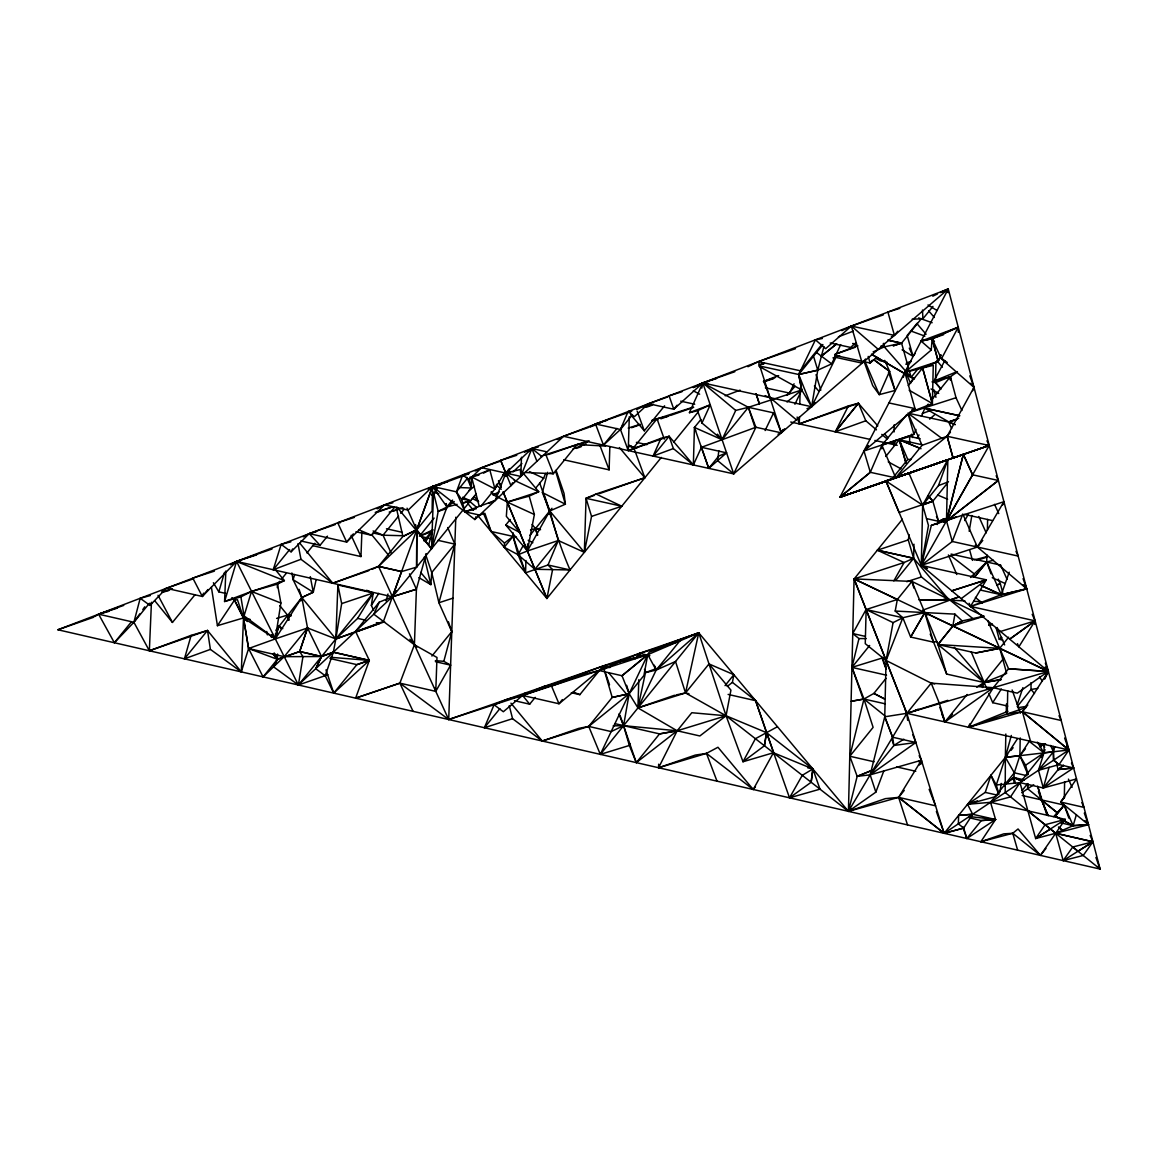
<?xml version="1.0" encoding="UTF-8"?>
<svg xmlns="http://www.w3.org/2000/svg" width="1158" height="1158" viewBox="0 0 1158 1158"><rect width="100%" height="100%" fill="white"/><g stroke="black" fill="none" stroke-linecap="round" stroke-linejoin="round"><path stroke-width="1.5" d="M297.982 543.652L300.964 559.285L332.751 583.227L378.536 566.363L401.594 571.574L416.619 567.13L416.793 529.742L402.912 536.444L378.536 566.363L372.065 569.331M416.619 567.13L416.808 529.727L431.529 548.805L447.017 506.987L452.604 500.155L447.031 507.001L438.158 511.358L431.529 548.762L396.991 507.117M447.668 481.627L432.527 486.476L432.108 510.924L416.793 529.742L378.536 566.363L448.667 719.509L647.785 654.661L698.766 632.833L848.409 811.353L1100.1 869.079L948.243 288.964L384.572 504.845L408.166 510.142L432.542 486.534L427.924 488.951L468.715 473.825M479.6 515.078L464.894 511.778L461.825 499.735L471.349 488.025L471.538 476.879L489.82 469.916L494.958 488.966L480.729 506.466M1041.085 757.202L1043.98 752.859L1044.14 743.827M1064.318 797.876L1064.622 781.664M990.987 573.803L986.746 561.992L986.877 554.899M987.398 530.06L987.615 519.421M1004.797 786.123L1004.869 782.519M1005.839 734.013L1005.361 757.361L1019.865 755.667L1025.467 748.705M1006.259 712.72L1006.447 703.948M1007.721 690.848L1007.272 713.95L1022.398 711.707L1068.877 749.964L906.844 713.314L884.755 716.788L870.15 774.832L848.438 811.353L57.9 629.764L384.586 504.874L346.662 542.074L309.244 533.621L303.266 536.892M1024.439 779.942L1013.887 777.554L1005.231 784.096L1013.887 777.554L1014.307 772.82L1019.88 755.653L1020.212 737.921M913.966 544.202L913.648 558.272L921.45 576.959L973.024 618.748M1032.183 614.362L1035.107 620.847L1009.704 639.158L921.29 565.365L922.651 505.163L908.885 473.086L839.796 497.289L870.309 472.276L881.933 445.237L906.815 414.521M909.566 412.494L932.393 403.592L933.261 365.32L904.832 372.369L839.854 497.318L870.353 472.319L895.756 477.878L963.355 454.399L972.59 474.809L998.341 480.469L996.17 475.735M932.016 381.865L935.505 382.632L941.034 389.03L935.461 382.632L935.939 361.788M929.136 789.336L935.563 805.823L898.637 797.37L848.438 811.353L854.083 578.957L906.786 713.285L944.103 833.297L963.673 828.071L972.662 814.277L967.567 804.289L985.241 792.39L990.944 775.267L996.271 784.965L998.905 794.084M983.012 615.897L911.925 581.432L897.32 599.497L866.141 609.528L865.258 643.66L886.058 660.451L931.206 683.148L934.665 683.929M881.846 448.841L881.933 445.251L884.64 442.906M676.127 694.916L685.522 692.933L726.052 715.774L848.409 811.353L857.166 776.338L870.15 774.847L893.875 745.477L892.586 737.168L884.755 716.788L886.058 660.436L893.079 622.628L902.835 617.735L924.808 612.582L1048.381 671.423L1044.53 679.066L1048.308 671.466L1045.356 663.129M893.831 440.981L893.744 444.585L891.081 442.327M894.048 431.963L894.222 424.754M909.551 443.427L909.71 436.45L920.19 438.752M799.469 416.692L799.281 423.886L858.425 403.259L877.793 425.927M799.787 404.113L800.207 387.93M718.829 450.766L717.613 460.623L733.694 473.868L948.228 289.008L948.301 292.612M658.67 764.193L658.569 767.754L706.467 753.395L717.96 747.257L753.236 789.51L755.465 786.76M629.286 416.735L628.258 450.578L669.136 436.305L693.352 464.966L701.444 447.306L726.544 452.836L708.754 468.368L694.424 427.461L693.352 464.966L673.348 448.566L669.136 436.305L660.914 438.39L628.258 450.592L620.471 429.473L628.114 411.51L631.515 410.743M563.729 459.784L609.122 469.844L609.832 447.075M688.981 693.729L685.522 692.933L637.942 707.914L638.796 679.732M639.477 656.861L639.592 653.344L679.789 640.939L656.181 670.062L637.957 707.9L674.549 695.249M513.052 536.386L513.168 532.883M525.949 560.53L525.544 572.834L548.009 565.003L570.069 569.953C557.62 541.683 550.195 511.691 539.585 482.785M527.628 543.855L527.382 550.991L518.06 554.74L504.237 547.256L504.526 543.059L513.052 536.386L525.558 572.834L518.06 554.725L513.052 536.386L504.237 547.256M628.895 445.106L633.73 447.524L644.847 477.747L596.023 494.003L586.049 498.302L584.356 552.337L558.272 540.525L527.397 550.991L505.756 525.023L510.244 519.508M475.2 471.016L481.612 467.702L520.811 476.43L521.462 457.236M1045.964 848.467L1040.391 855.386L1018.041 828.969L1012.772 833.282L980.869 841.721L995.562 819.517L972.662 814.277L958.636 815.362L958.346 823.845L963.673 828.071L966.843 838.508L995.562 819.517L990.539 802.32L967.567 804.289L977.395 800.902M431.529 548.762L433.541 492.555L436.45 491.035M413.073 711.33L399.872 683.148L414.405 644.76L416.417 589.219L392.403 596.761L379.259 602.16L355.535 631.356L369.33 660.407L355.622 698.129L399.872 683.148L435.77 691.369L436.986 657.469L414.405 644.76L373.802 614.189M773.399 752.772L753.25 789.495L706.467 753.395L695.263 755.088L658.569 767.768L677.169 730.785L691.789 712.72L726.052 715.774L766.538 732.652L789.524 797.833L811.15 782.258L812.858 768.955L773.399 752.758L743.002 761.747L726.066 715.76L698.766 632.833L448.711 719.552L455.803 517.192M312.559 545.65L360.963 556.578L361.889 532.072M327.627 674.796L298.417 685.029L273.577 666.834L277.37 659.322L277.573 654.053M373.643 610.324L371.371 605.431L373.209 592.997L337.89 584.964L335.82 638.955L307.55 627.969L275.3 638.912L248.594 648.523L241.298 671.886L210.394 649.392L207.514 630.473L191.142 635.38L149.353 650.767L133.894 622.266L140.19 598.281L150.395 595.545M225.839 570.981L224.58 601.523L240.878 596.877L251.503 591.449L284.376 580.636L275.329 569.62M231.861 597.658L234.481 600.148L243.469 617.909L275.286 638.912L275.503 633.556M277.327 587.642L277.471 584.095L279.7 581.359M151.437 602.348L149.353 650.767L207.514 630.473L241.313 671.886L243.498 617.909L237.448 599.728L234.466 600.134L217.414 625.682L211.393 587.164M490.992 492.063L493.236 494.756L507.334 502.065L506.35 516.338L519.812 532.477L518.885 529.105L519.783 532.477L505.756 525.023M903.298 377.349L904.861 372.369L931.278 350.006L932.103 338.686L958.245 327.207L941.425 358.864L973.994 387.365L972.749 390.724M1034.745 624.423L1035.107 620.847L970.52 606.445L969.145 603.289M811.15 782.258L812.858 768.955L819.994 789.163L789.524 797.833L802.277 775.324L812.858 768.955L766.524 732.667L755.609 700.706L774.181 754.075M240.878 596.877L244.048 615.868L275.286 638.912L280.887 603.014L277.471 584.095L284.376 580.636L236.449 561.427L230.471 564.829M999.89 792.13L1001.265 783.43M764.425 745.752L766.538 732.652L764.425 745.752L743.002 761.747L755.407 738.703L777.438 726.732M337.89 584.964L341.668 603.607L335.82 638.955L301.804 597.557L293.104 579.666L291.859 572.949M806.981 408.702L811.642 406.719L817.765 370.198L821.413 356.143L836.756 343.767L821.398 356.186L823.903 346.676M907.655 720.319L906.786 713.314L854.155 578.971L897.334 599.511L895.206 611.048L954.916 614.131L952.875 625.942L983.866 616.302M969.159 531.247L971.866 515.484M637.957 707.9L645.469 672.61L656.181 670.048L675.534 661.479L685.522 692.933L709 663.939L730.93 690.125L726.052 715.774L677.184 730.785L636.292 762.644L629.359 745.462L623.583 725.661L629.156 693.714L626.652 685.304M927.5 568.52L921.29 565.365L928.47 525.486L922.651 505.163L885.928 480.961L839.796 497.289L947.852 459.712L946.491 520.868L952.281 541.481L1018.143 556.072L1015.986 551.324M964.947 600.886L949.27 600.134L913.648 558.272L908.263 539.932L909.204 534.764M701.791 388.133L702.776 382.907L734.852 371.704M522.62 472.507L538.731 491.745L529.192 496.131L534.374 514.499L527.382 550.991L549.76 510.982L565.379 504.193L564.033 493.409L556.057 470.307M727.253 686.419L732.406 682.38L733.868 674.709L709 663.939M504.526 543.059L491.093 531.464L484.869 513.298L477.95 515.715L546.909 598.483L552.583 569.62L548.009 565.003L558.286 540.511L549.789 510.968M594.459 495.363L586.049 498.302L591.55 516.396L584.356 552.337L549.76 510.982L542.393 492.555L547.604 472.29M685.522 692.933L698.752 632.833L650.159 650.608L698.766 632.833L600.322 754.408L588.727 726.413L612.191 697.449L629.127 693.7L643.906 675.519L647.756 654.617L649.262 652.113L679.789 640.924M275.922 630.256L301.789 597.542L313.282 592.23L316.076 580.013M886.261 669.136L882.729 657.86L851.926 667.384L858.975 638.579L852.751 633.556L866.083 609.528L902.835 617.735L910.637 637.045L933.522 642.169L936.996 641.445M973.646 608.008L970.505 606.43L986.355 579.825L921.29 565.365L931.336 525.399L946.231 520M548.878 514.398L549.76 510.982M271.956 634.845L275.286 638.912L278.702 625.928L282.784 628.606M435.77 691.369L434.974 687.895L435.77 691.369L450.592 665.141L443.818 661.319L451.779 631.617L448.407 621.774M1011.31 735.46L1005.361 757.361L1017.491 738.674M231.311 564.366L236.55 561.384L298.373 684.986L392.388 596.732L416.402 589.234L426.245 553.625M428.605 545.157L432.354 531.594M1049.076 767.276L1043.315 787.961L1019.981 782.649L996.271 784.965L1005.39 757.346L1068.906 749.979L1064.622 738.037M1071.468 763.122L1073.611 767.942L1059.034 764.613L1053.606 760.169L1053.404 751.759L1054.735 746.924M386.063 600.915L388.017 593.996M210.394 649.392L184.426 658.83L191.142 635.38M225.607 593.403L218.819 591.854L224.551 572.284M272 549.022L236.565 561.413L224.58 601.523L251.503 591.449L277.471 584.095M1076.404 814.624L1073.133 825.683L1055.705 833.268L1035.657 838.522L1019.981 782.649L1043.98 752.859L1053.389 751.774L1050.61 745.434M300.791 600.93L301.804 597.557L299.053 589.292M294.653 574.527L293.104 579.666L313.282 592.23L301.804 597.542L275.3 638.912M244.048 615.868L251.503 591.449L280.887 603.014M300.964 559.285L273.245 569.736L281.148 544.361L290.846 541.843M1044.994 749.602L1038.48 770.287L1043.315 787.961L1076.506 778.929L1060.656 802.06L1088.477 824.684L1055.705 833.268L1005.187 792.535L1005.39 757.346L1014.307 772.82L1026.987 775.701M947.099 292.424L948.243 288.964L940.513 292.554L948.228 289.008L904.832 372.355L915.023 408.6L863.984 450.983L870.353 472.319M366.652 590.276L373.223 592.968L298.417 685.029L302.947 656.6L299.69 651.549L307.536 627.969L301.833 597.542M1017.274 704.556L1022.905 687.649M234.481 600.148L243.498 617.909L248.579 648.523L263.083 676.894L277.37 659.322L299.69 651.534L307.55 627.969L321.519 656.528L315.743 668.745L325.21 675.722L327.656 674.839M325.21 675.722L333.359 652.2L335.82 638.999L357.648 618.372L373.194 592.997L341.668 603.607M968.58 727.253L969.738 723.938M982.433 687.505L984.17 682.525L971.301 652.07M1009.226 572.197L1001.265 594.72L970.52 606.445L1026.697 588.785L1023.064 578.653M396.239 507.436L402.912 536.415L416.764 529.727L432.499 486.49L440.995 484.391L432.527 486.476L383.443 621.441L335.82 638.999L384.601 621.788M937.285 524.531L938.559 521.274L932.856 501.153L922.651 505.163L938.487 485.593L947.837 459.712L885.913 480.946L899.173 512.574L932.856 501.153L947.389 483.175M535.879 487.894L543.681 478.297L545.49 473.405M476.358 508.695L464.894 511.778L456.426 491.817L462.722 474.925L468.903 473.419M850.652 808.574L848.467 811.367L875.853 792.144L883.771 771.025M161.773 591L166.347 588.293L202.303 596.457L203.547 593.157M982.751 540.439L977.41 547.054L921.29 565.365L923.215 560.458M488.966 503.412L495.175 500.473L505.829 473.101L520.376 469.482L520.811 476.43L531.855 448.508L538.267 446.988M479.195 506.089L471.552 476.893L494.958 488.966L496.898 484.145M435.567 486.968L432.499 486.49L474.838 519.551L476.039 516.613M973.096 576.756L974.283 573.876L950.457 555.478M915.978 429.43L913.923 434.322L863.955 450.969L868.399 445.526M921.421 416.359L924.837 408.195L928.195 404.128M909.146 390.188L932.393 403.577L922.593 367.969L938.226 361.397L940.991 354.782L938.212 361.397L922.593 367.969L908.263 385.672M698.766 632.833L656.181 670.048L647.756 654.617L622.005 675.707L629.141 693.7L588.727 726.413L542.248 741.033L512.56 718.684L484.377 727.745L494.075 704.759L507.595 699.128L522.591 695.451L552.598 685.058L551.526 686.028L558.981 703.76L599.135 670.54L639.578 653.344L649.855 655.66M462.722 474.925L468.947 479.832L470.177 476.966M629.359 745.462L629.938 744.145L629.359 745.462L600.322 754.379L647.756 654.617L603.072 666.024L553.625 684.103L544.028 686.491L522.591 695.451L503.339 711.736L494.075 704.759M919.365 765.018L921.406 760.27L919.163 755.638M673.348 448.566L653.083 456.078L660.914 438.39M814.971 402.579L811.628 406.704L801.727 389.971L748.357 407.326L722.1 439.722L701.951 423.032L710.23 404.822L697.565 410.743L689.43 412.668L702.776 382.907L716.498 378.565M373.817 614.189L379.259 602.16M700.851 419.543L694.438 427.461L722.071 439.707L735.721 410.424L748.372 407.326L773.587 412.856L781.317 432.846L777.988 434.221M759.272 365.928L798.702 374.497L817.78 370.155L831.69 363.873L840.708 344.621M315.743 668.745L321.533 656.572L333.359 652.2L369.33 660.407L333.736 693.106L325.181 675.679M588.597 427.447L563.41 436.262L733.694 473.868L755.885 427.259L748.372 407.326L702.79 382.922L693.28 387.568L702.776 382.922L708.03 383.298M782.822 429.676L781.317 432.846L755.885 427.259L701.444 447.306M794.924 404.272L801.727 389.985L798.687 374.483L800.236 371.24L798.702 374.497L801.727 389.971L799.454 392.794M765.091 430.559L773.587 412.856M795.112 386.251L786.933 395.385L789.568 393.098L794.07 383.776M747.938 366.724L758.403 361.643L800.496 370.806L815.42 339.844L822.354 338.498M636.625 409.599L648.509 403.708L673.782 409.237L702.776 382.922L811.642 406.719L835.902 357.417L862.189 363.134L865.562 358.98M273.577 666.834L277.37 659.322L299.69 651.549L321.519 656.528L333.359 652.2L369.315 660.407L356.91 664.649L329.972 658.497M865.808 420.774L858.425 403.259L848.394 405.937L835.309 431.789L865.808 420.774L876.447 429.85M913.069 378.434L910.564 383.182L906.309 373.614M896.162 440.04L893.744 444.585L891.472 441.922M957.449 371.877L950.4 376.712L933.941 381.054L944.754 360.746M281.148 544.361L291.078 551.83L292.641 548.921M917.382 437.97L919.032 434.901M622.903 425.029L620.471 429.473L603.463 445.106L595.516 423.973L631.689 411.322M986.963 440.793L989.178 445.497L839.811 497.274L895.742 477.878L947.128 436.262L973.979 387.351L969.796 375.814M922.651 505.163L947.837 459.712L868.818 487.026M523.213 545.563L518.06 554.74L534.938 569.287L570.069 569.953M893.846 580.882L904.109 562.513L913.648 558.272L877.359 550.209L908.263 539.932M950.443 432.195L947.128 436.291L953.063 457.975L989.221 445.512L985.646 445.512L989.149 445.483L885.899 480.961L921.29 565.365L989.193 445.512L947.128 436.262L922.086 445.309L895.742 477.849L881.933 445.251L913.937 434.308L908.408 414.752M1022.225 795.517L1064.202 805.085L1055.256 816.187L1061.235 819.343L1055.256 816.187L1057.225 812.728L1027.696 788.757L1027.653 783.619L1022.08 790.552M964.73 520.564L968.32 514.34M512.661 482.727L510.953 485.68L500.676 460.421L516.758 455.282M980.609 590.117L1001.265 594.72L1026.697 588.785L977.41 547.054L1003.914 501.704L931.336 525.399M494.958 488.966L504.671 472.45M1046.152 666.559L1048.308 671.379L1017.317 693.15L993.275 687.722L931.206 683.148L906.859 713.285L870.15 774.832L875.853 792.144M396.079 590.667L392.388 596.775L236.565 561.413L202.303 596.457L192.821 578.117L214.375 571.14M425.493 542.002L432.817 529.886L423.886 540.873M371.371 605.431L378.753 593.33M912.779 734.635L915.862 742.495L870.136 774.861L921.392 760.256L898.637 797.37L907.525 824.916M140.205 598.281L149.99 605.417L151.799 602.493M1066.576 747.33L1068.863 749.964L1022.398 711.721L1048.308 671.466L1008.575 668.759L993.275 687.722L968.551 727.282L1022.398 711.707L1030.504 741.279M1000.498 631.472L1035.107 620.862L1018.866 646.815L1048.337 671.423L906.844 713.314L905.339 710.317M1007.764 706.091L992.724 702.689L1001.308 689.039M271.305 637.436L273.158 634.555M1027.899 774.485L1019.88 755.653L1029.23 741.352L1043.966 752.859L1025.568 765.235L1028.145 774.514M1019.981 782.649L1010.558 796.878L990.539 802.32L1014.307 772.82M1053.404 751.759L1038.48 770.302L1059.034 764.613L1068.921 749.95L1066.764 745.173M990.539 802.32L1065.302 819.386L1035.657 838.522L1045.109 824.728L1065.302 819.386L1040.391 855.386L1012.772 833.282L1003.841 833.847L980.869 841.721M139.814 613.827L133.894 622.266L114.367 642.733L98.604 614.189L94.927 616.476M142.781 609.615L144.75 606.806M1095.917 857.456L1100.086 869.079L1055.691 833.268L1092.949 841.794L1063.174 860.611L1083.222 855.472L1092.949 841.794L1072.742 847.019L1063.174 860.611L1055.705 833.268L1027.899 810.846L1031.083 812.207L1027.884 810.846M619.66 661.783L621.31 659.684L619.66 661.783L647.785 654.661L622.049 675.736L599.135 670.525L582.59 674.68L551.526 686.028M1064.723 797.008L1060.656 802.06L1083.946 807.372L1081.818 802.581M1055.256 816.187L1064.202 805.085L1073.133 825.668L1088.462 824.684L1084.308 813.09M851.926 667.384L869.658 645.455M886.058 678.327L873.885 693.41L863.94 699.027L851.144 701.299L863.969 699.027L884.958 703.774M1000.57 565.061L986.732 562.006L974.616 576.988L986.746 561.992L993.361 560.269M986.138 687.186L984.17 682.54L937.951 644.499L952.875 626.029L937.951 644.514L946.651 674.101M902.386 519.262L854.155 578.913L911.925 581.432L937.951 644.514L975.789 653.011L999.672 648.364L1008.647 637.189M967.133 694.482L944.957 721.941L941.816 714.023M1003.783 658.236L984.213 682.496L1005.824 673.884M904.239 790.407L898.637 797.37L885.421 798.629L848.438 811.353M1017.216 706.626L1031.054 689.459L1030.982 682.67M1027.826 704.976L1022.398 711.721L1061.133 720.479L1059.049 715.658M1007.59 754.596L944.175 833.311L898.637 797.37L944.132 833.311L963.688 828.071L962.747 826.928L966.843 838.508L981.304 820.559L995.562 819.517L969.188 816.549M1010.92 750.471L1013.134 747.706M1040.275 747.33L1042.504 744.58L1045.804 744.174L1039.001 743.783M784.588 428.807L781.317 432.846L758.403 361.643L795.517 348.674M571.314 692.716L579.84 694.655L603.057 666.009L609.89 667.573M872.365 360.239L870.107 363.019L834.889 355.39M897.74 331.275L894.425 335.357L891.356 336.761M635.163 658.786L639.578 653.344L640.562 656.557M917.107 323.256L907.192 335.473L912.967 356.273L915.138 353.566M908.234 367.072L901.575 343.13L887.723 340.148L901.532 343.159L893.209 345.837L901.575 343.13L921.493 318.537M912.171 319.174L922.926 318.783L932.957 306.407M908.234 368.143L904.832 372.355L938.226 361.383L932.103 338.686L958.216 327.236L958.303 332.389M914.169 379.115L871.438 354.218L911.1 377.334L917.672 369.199M885.74 456.484L899.288 439.765L909.71 436.45M931.524 400.002L950.4 376.683L956.03 397.73L961.922 410.497M911.245 459.451L907.771 459.436L891.848 479.094L885.942 480.961L908.856 473.072M725.024 685.637L733.868 674.709M895.959 580.158L913.648 558.272L877.359 550.209L904.109 562.513L854.155 578.913L857.6 579.68L854.17 578.942L1048.28 671.524L1044.834 667.312M307.536 627.969L284.188 656.673L263.083 676.894M391.158 553.133L383.037 535.184L398.555 516.106M400.769 513.37L404.099 509.288M431.413 495.161L433.541 492.541L438.824 493.728M419.399 536.226L434.12 518.075M457.092 504.338L447.017 506.987L432.499 486.49L456.426 491.817L467.557 478.138M475.981 494.075L392.49 596.804L401.594 571.574L378.536 566.363M498.461 496.42L495.161 500.473L464.894 511.778M520.811 476.43L523.011 473.709M431.92 656.05L451.779 631.617L438.911 602.753L431.731 572.559L425.579 554.364M529.959 535.358L551.961 508.275M603.463 445.106L616.997 428.446M632.311 414.897L620.471 429.473L595.53 423.973L589.987 426.752M630.545 414.535L644.297 430.819L664.591 405.807M534.924 569.287L558.272 540.525M677.054 405.213L673.782 409.237L669.078 395.819L682.019 391.694M653.083 456.078L669.136 436.305M503.252 492.309L546.923 598.469L661.334 457.424M673.58 442.313L698.462 411.64M484.377 727.745L499.865 708.667M514.398 700.677L529.684 704.18L535.213 697.377M541.828 689.213L544.043 686.491L547.444 687.273M800.496 370.806L821.905 344.418M811.628 406.704L798.673 374.497L822.933 344.635M562.354 699.606L558.981 703.76L522.62 695.451L525.804 692.802L522.591 695.451L529.684 704.18M114.367 642.733L131.332 621.918M149.44 603.231L133.908 622.266L98.618 614.189L123.732 605.402M154.955 600.988L172.441 622.439L195.051 594.676M202.303 596.457L207.933 589.538M184.426 658.83L207.514 630.473M273.245 569.736L289.659 549.572M281.93 578.624L286.388 573.138M306.913 552.959L314.817 543.261M300.819 540.96L320.042 545.302L327.482 536.154M353.349 533.881L346.662 542.074L337.702 522.765L354.435 517.38M355.969 531.768L371.761 535.314L394.748 507.074M509.202 468.947L505.829 473.101L515.875 481.062M1053.737 816.578L1064.202 805.085L1068.877 818.127M149.99 605.417L166.347 588.293L192.821 578.986M947.534 719.364L945 721.912L939.833 707.364M950.052 716.831L952.585 714.283M980.377 686.347L986.732 679.949M291.078 551.83L309.215 533.621L335.313 524.531M468.947 479.832L481.612 467.702L501.602 460.725L500.676 460.435L505.829 473.101L531.855 448.522L547.01 451.866M970.505 577.48L986.746 561.992L1001.265 594.705L1026.712 588.785L1024.613 585.934M513.008 471.957L521.925 463.547M474.838 519.551L563.497 436.407L557.244 439.577M855.979 342.71L850.58 347.414L830.199 343M929.642 419.138L934.969 414.492M876.838 357.243L870.107 363.019L868.196 356.418M786.991 401.971L801.727 389.985L759.141 366.391M921.29 565.365L952.281 541.481L962.79 514.022L977.41 547.054M445.627 503.744L447.031 507.001L454.24 501.573M468.672 490.731L474.433 486.403M961.183 598.657L986.355 579.825L951.804 590.841L986.355 579.825M1039.942 746.476L1042.504 744.58L1044.733 747.2M996.083 627.737L999.253 639.274L1001.815 637.421M1035.107 620.862L1009.704 639.158L1018.866 646.815L1017.462 643.645M993.275 687.722L986.428 688.88L993.26 687.707L944.957 721.941L939.485 703.644L931.206 683.148M1068.906 749.95L944.175 833.311L936.373 811.469M1021.718 792.723L1033.732 784.748M1073.611 767.942L1058.137 769.549L1073.625 767.928L1043.315 787.961L1058.151 769.534L1063.609 765.235L1058.137 769.549L1056.863 764.685M1035.657 838.522L1050.407 829.012M892.253 740.396L893.875 745.448L903.833 739.209M976.759 687.143L984.17 682.525L1001.207 679.558L984.17 682.54L946.665 674.072L930.221 634.092M954.916 614.131L962.211 620.92L952.889 625.942L962.211 620.92L983.924 616.128M952.933 625.986L962.226 620.963M377.132 508.84L384.586 504.874M483.566 473.101L489.82 469.916M524.516 452.257L531.855 448.522L541.958 456.599M491.918 491.6L493.236 494.756L499.416 491.788M652.49 420.976L657.035 418.805L668.904 415.997L660.885 418.805M841.852 330.652L851.391 326.093L883.308 314.875M722.534 716.426L726.052 715.774L699.852 735.967L677.184 730.785L623.583 725.661L611.163 731.581L588.727 726.413L578.768 728.382L542.248 741.033L510.953 703.181M420.89 535.517L432.817 529.872M932.798 296.187L937.43 294.002M873.103 351.887L884.278 346.864L901.575 343.13M905.889 364.307L910.593 362.28M956.262 516.758L946.491 520.883L963.34 454.385L953.077 458.032L947.128 436.262M726.544 452.836L718.669 456.122L708.754 468.368L700.995 446.206M945.131 518.538L938.545 521.288L926.574 518.625M933.941 381.054L957.203 371.588M862.536 697.348L851.97 667.399L863.969 699.027L849.813 756.246L857.181 776.367L873.291 769.78M857.181 776.367L873.32 769.809M1007.923 711.301L968.58 727.282L1026.06 707.466M935.461 382.632L950.342 376.611L950.428 380.027M947.78 700.329L906.859 713.285M911.751 409.889L915.023 408.6L888.953 402.941M838.421 336.819L853.388 331.116M572.964 448.957L586.165 443.948M725.169 395.804L740.063 390.174M763.44 381.344L778.654 375.612M834.759 354.377L857.788 345.677M938.472 485.593L948.503 481.8M922.752 610.179L959.331 596.645M689.43 412.668L710.216 404.822M958.245 327.207L921.102 341.089L931.278 350.006M421.02 535.633L432.397 531.334M906.352 363.047L911.36 361.195M942.019 438.506L907.944 413.131L948.648 422.004L958.737 418.241M655.486 668.89L645.469 672.61L644.485 669.396M848.394 405.937L799.281 423.9L797.124 417.039M946.781 518.306L938.545 521.288L936.489 516.526M922.26 413.493L930.496 410.54M764.251 363.424L759.228 365.016L764.352 363.163M667.703 396.962L648.494 403.693L634.41 416.663L628.128 411.51M590.16 426.897L594.836 425.261M646.671 407.124L651.722 405.343M528.164 451.446L531.464 450.288M377.233 512.241L392.461 506.914M548.617 454.515L577.046 444.556L587.381 442.095M836.496 353.827L855.024 347.342M392.851 511.271L399.582 508.912M631.602 427.722L640.07 424.754M763.527 381.604L775.44 377.45M576.206 448.436L581.157 446.713M57.9 629.764L93.697 617.243M670.554 415.418L693.685 407.326M938.212 361.412L932.074 338.701L943.727 334.633M599.497 493.598L644.847 477.762L619.414 447.553M368.809 570.648L332.751 583.227L299.604 542.943M355.535 632.123L379.737 623.395L376.35 622.628M915.081 710.447L918.366 709.318L915.066 710.476M924.446 504.005L932.856 501.153L928.296 495.798L932.856 501.153M355.622 698.144L399.872 683.148L448.667 719.509M591.55 516.396L621.759 506.234L596.023 494.003M909.623 412.639L956.03 397.73M534.374 514.499L507.276 502.094L538.731 491.759L514.181 480.295M452.937 598.165L438.911 602.753L454.848 544.13L447.697 527.556M446.67 508.579L438.158 511.358L433.541 492.555M463.707 503.021L470.524 500.806L462.679 497.26M389.204 512.097L402.897 507.667M162.265 592.042L172.441 588.742M117.436 608.066L98.604 614.189L108.939 611.366M906.757 581.707L921.45 576.959M977.048 560.327L987.267 557.012M540.699 456.266L589.046 440.72M628.215 428.098L640.084 424.277M651.94 420.455L693.193 407.153M375.25 512.372L392.417 506.842M240.024 561.5L236.449 561.427L256.555 554.928M832.949 357.894L839.651 355.738M765.149 381.373L773.616 378.666M643.327 407.442L653.416 404.229M607.385 420.195L595.516 423.973L596.384 424.725L595.516 423.973L600.712 422.786M759.272 365.002L764.294 363.409M959.49 596.877L949.27 600.119L919.134 599.772L949.27 600.119L944.088 598.99M996.98 584.978L1000.382 583.907L1002.712 592.549M899.838 308.332L887.911 312.081L894.425 335.357L851.376 326.064L825.697 348.674L815.435 339.844M955.176 424.595L948.663 422.019L956.74 419.442L948.663 422.004L951.601 428.489M988.802 625.031L992.232 623.974M276.603 618.415L287.531 615.086L291.063 615.318M217.414 625.696L243.498 617.909L250.171 619.414M530.523 530.031L535.474 528.569L540.323 528.714M967.567 804.289L995.996 796.516M507.276 502.094L529.192 496.145M162.178 592.346L168.851 590.551M884.755 360.37L889.547 371.298L895.018 390.478L879.269 394.646L872.712 385.628L863.868 360.862M974.182 559.965L987.485 556.448M236.449 561.427L241.414 560.125M462.129 503.021L470.524 500.806L461.709 498.837M493.236 494.756L498.36 493.409M316.062 531.869L309.215 533.635L320.042 545.302M384.572 504.845L392.88 502.775M473.029 476.517L478.963 475.055M997.226 584.674L1000.382 583.907L998.254 579.116M798.687 374.483L817.765 370.198L813.712 356.823M932.103 338.686L921.102 341.089L932.103 338.686L941.425 358.864M988.918 625.363L992.435 624.582M975.861 652.953L999.774 648.277L1006.664 673.363M605.316 668.716L603.072 666.024L612.206 697.449L629.156 693.714L637.957 707.929L677.169 730.785L659.568 733.897L623.583 725.661L613.175 725.849M677.169 730.785L659.568 733.897L636.292 762.644L620.051 715.398M1037.814 688.373L1031.054 689.459L1034.499 693.526M1017.795 707.712L1026.191 706.423M893.875 745.477L915.862 742.495L892.557 737.197L884.755 716.788M958.636 815.362L972.662 814.277M995.562 819.517L981.304 820.559L969.101 817.765M1086.609 821.702L1088.462 824.684L1073.133 825.668L1060.8 822.846M858.975 638.579L866.184 638.594M337.687 522.765L340.191 522.823M372.847 532.912L383.023 535.199L403.824 535.749M458.988 487.532L471.349 488.025L469.135 479.542M507.016 471.682L510.577 471.842M524.849 472.464L553.365 473.723L577.046 444.556L605.605 446.076M973.661 601.306L980.623 601.639M637.334 447.697L628.591 446.395M937.951 644.514L999.672 648.364M1048.28 671.524L1008.575 668.803L987.716 620.63M435.379 660.653L443.818 661.319M330.392 657.281L369.315 660.407L356.881 664.62L333.736 693.106L325.991 669.86M880.746 346.141L884.278 346.864L911.114 377.32L914.588 378.087M887.057 362.237L880.08 360.731L875.39 358.083M924.837 408.195L959.649 415.765L924.837 408.195L949.806 422.496M765.395 387.814L789.568 393.098M922.231 444.788L899.288 439.765L905.99 463.07L899.288 439.765L920.32 448.407M790.726 422.019L869.687 439.316M874.84 440.445L897.189 445.338M680.73 401.175L694.728 404.243M964.527 514.413L992.507 520.579M636.408 442.356L646.917 444.658M951.051 554.074L986.746 561.992M549.891 472.956L553.365 473.723L545.838 454.602L546.952 455.094M586.049 498.302L621.759 506.234M924.793 612.553L928.195 613.306M540.569 529.698L535.459 528.555L532.115 524.531M999.267 639.303L1002.77 640.084M516.454 537.153L491.093 531.464L483.407 513.182M386.483 528.772L402.087 532.275M422.8 536.921L432.918 539.208M437.985 540.337L454.862 544.13L431.731 572.559L430.877 584.645L418.863 577.654M852.751 633.556L864.838 636.278M851.926 667.399L886.536 675.201M728.107 694.424L755.638 700.677L732.406 682.38M357.648 618.372L366.145 620.312M288.458 620.225L287.517 615.086L290.89 615.853L287.517 615.086L279.816 605.677M874.087 761.79L849.798 756.246L873.118 727.369L863.969 699.027L884.683 715.673M435.379 661.667L450.592 665.141M896.639 766.914L915.761 771.271M985.241 792.39L997.574 795.199M615.028 723.663L623.569 725.617M299.705 651.534L321.519 656.528L284.188 656.673L248.594 648.523L243.498 617.909L247.32 621.542M807.662 767.783L812.844 768.97M1055.705 833.268L1092.949 841.794L1077.982 851.246L1072.742 847.019M918.656 317.9L932.147 322.735M911.505 331.231L924.924 336.138M248.579 648.523L277.37 659.322L275.72 654.328M948.634 421.99L955.147 424.566M573.297 692.021L579.84 694.655M921.044 448.711L899.288 439.765L907.771 459.436M765.192 395.616L773.066 399.278M937.835 495.088L947.606 499.257M358.806 529.785L371.761 535.314M373.122 530.957L383.023 535.199M975.253 545.23L978.423 546.619M1013.887 777.554L1021.544 780.926L1013.887 777.554L1015.334 782.707M992.247 577.712L1005.072 583.473M432.527 486.476L437.406 488.69M630.603 446.047L633.744 447.509L657.02 418.82L657.672 419.934L657.035 418.805L651.94 420.6L657.035 418.805L664.287 439.128M502.717 474.939L505.988 476.474M529.495 471.581L543.681 478.297M866.141 609.528L893.079 622.628M542.393 492.555L565.379 504.193L555.464 470.553M472.377 498.476L478.63 501.761L474.215 496.478M693.295 390.811L699.649 394.183M528.207 540.265L532.854 542.74M888.244 461.868L900.938 468.758M931.032 388.943L938.704 393.402M852.954 343.521L857.571 346.213L852.997 343.463M902.082 349.832L912.967 356.273L909.291 348.124M927.992 304.959L936.967 310.474M941.512 358.343L947.302 362.526M816.318 352.35L831.69 363.873M881.73 657.078L885.291 667.182M927.601 614.884L924.793 612.654L910.637 637.045L924.779 612.611L933.522 642.169M1062.566 830.402L1058.455 827.087L1062.552 830.416M1038.393 791.406L1041.433 799.903L1057.225 812.728M1059.034 764.613L1053.606 760.184L1053.244 746.432M735.721 410.424L702.79 382.922L733.709 473.868M975.412 597.398L982.274 603.159M769.998 397.614L796.4 419.847M496.377 485.101L501.284 489.269M881.774 434.38L887.1 438.925M468.744 500.574L476.749 507.45M878.227 349.325L851.362 326.049L862.189 363.134M895.206 611.048L902.835 617.735L886.131 660.451L884.509 657.324M416.779 647.322L409.874 639.259M928.629 310.807L934.39 317.48M932.074 338.701L934.434 341.393M970.476 383.327L973.994 387.365M917.006 323.704L926.096 334.271M1023.223 584.703L1026.712 588.785M884.625 433.932L888.056 437.927M814.392 386.019L818.967 391.361M954.322 647.394L984.213 682.496M1085.046 820.675L1088.462 824.684M1097.856 866.43L1100.086 869.079M717.41 434.192L722.085 439.707M936.75 360.5L942.409 367.216M467.904 503.658L473.477 510.36M608.688 672.769L626.681 694.38M420.687 572.385L430.863 584.674L424.335 556.94M371.327 534.316L388.364 554.928M280.916 628.62L278.702 625.928L275.315 638.898L271.956 634.801M272.955 653.908L277.37 659.307L274.156 652.924M272.839 653.792L277.37 659.322M456.426 491.817L461.825 499.735M1039.493 676.923L1042.403 681.237M1037.307 742.148L1043.966 752.859M1092.949 841.794L1090.156 835.425M213.376 582.735L218.819 591.854M1019.88 755.653L1025.568 765.235M158.024 595.284L172.441 622.439M351.149 535.329L360.963 556.578M994.534 504.338L998.775 513.616M978.828 516.482L986.211 532.897M1000.715 565.234L1007.069 579.362M409.483 573.861L416.402 589.234M407.051 508.188L417.951 532.868M1068.443 779.117L1072.076 787.368M908.654 414.738L922.072 445.338M997.024 627.491L1004.637 644.919M948.359 554.943L956.769 574.498M864.621 360.63L879.269 394.632L889.561 371.298L873.943 359.776L889.547 371.298L888.519 372.297L895.018 390.478M1041.433 799.903L1048.178 815.71L1041.462 799.889L1037.655 786.195L1046.919 815.232M988.773 693.396L992.724 702.703M466.819 477.226L471.335 488.025M990.944 775.267L998.703 794.041M501.24 487.417L498.49 480.729L501.197 487.113M503.108 491.774L546.909 598.483M508.565 469.714L509.824 472.811M618.893 714.023L623.583 725.675M531.855 448.508L536.936 461.318M763.788 381.561L769.998 397.599M654.299 665.17L656.181 670.062L655.182 666.82M706.467 753.395L717.019 781.187M599.612 444.614L609.122 469.844M637.204 411.22L644.297 430.819M1012.121 689.98L1020.415 713.125M1012.657 777.727L1014.48 782.822M697.565 410.743L701.951 423.032M854.083 578.957L855.299 582.373M694.424 427.461L695.625 430.877M544.057 494.452L550.918 514.355M603.072 666.024L604.244 669.425M605.417 672.827L609.513 684.754M537.746 535.184L535.459 528.555L537.341 535.213M287.517 615.086L289.182 620.051M748.357 407.326L754.842 427.041M918.96 760.792L920.031 764.237M816.043 374.685L820.805 390.203M911.925 581.432L913.894 588.09M1012.772 833.282L1017.636 850.16M883.308 343.535L884.263 346.893L883.93 343.347M911.766 434.149L912.736 437.565M909.204 370.473L911.1 377.334M922.593 367.954L932.393 403.577M969.695 550.238L972.517 560.4M509.042 469.294L509.983 472.681M933.884 389.783L935.939 397.324M509.245 705.642L512.56 718.684M446.177 503.556L447.031 507.001M415.563 524.545L416.793 529.742M310.272 576.626L313.282 592.23M266.745 631.443L267.339 634.874M921.406 760.27L921.782 763.86M922.463 310.026L922.926 318.783M950.4 376.683L950.486 380.114M1027.667 783.619L1027.711 788.743M963.34 454.385L946.491 520.868L998.341 480.469L946.52 520.897L972.59 474.823L963.34 454.385M1003.914 501.704L1002.596 504.902L1003.914 501.704M858.425 403.259L835.309 431.789L858.425 403.259M1001.265 594.705L980.783 585.383L1001.265 594.72M884.944 699.143L873.899 693.41L884.929 699.143M1073.133 825.668L1064.202 820.921L1073.133 825.668M759.431 404.026L756.087 393.749L759.431 404.026M943.929 522.229L942.988 518.914L943.9 522.258"/></g></svg>
